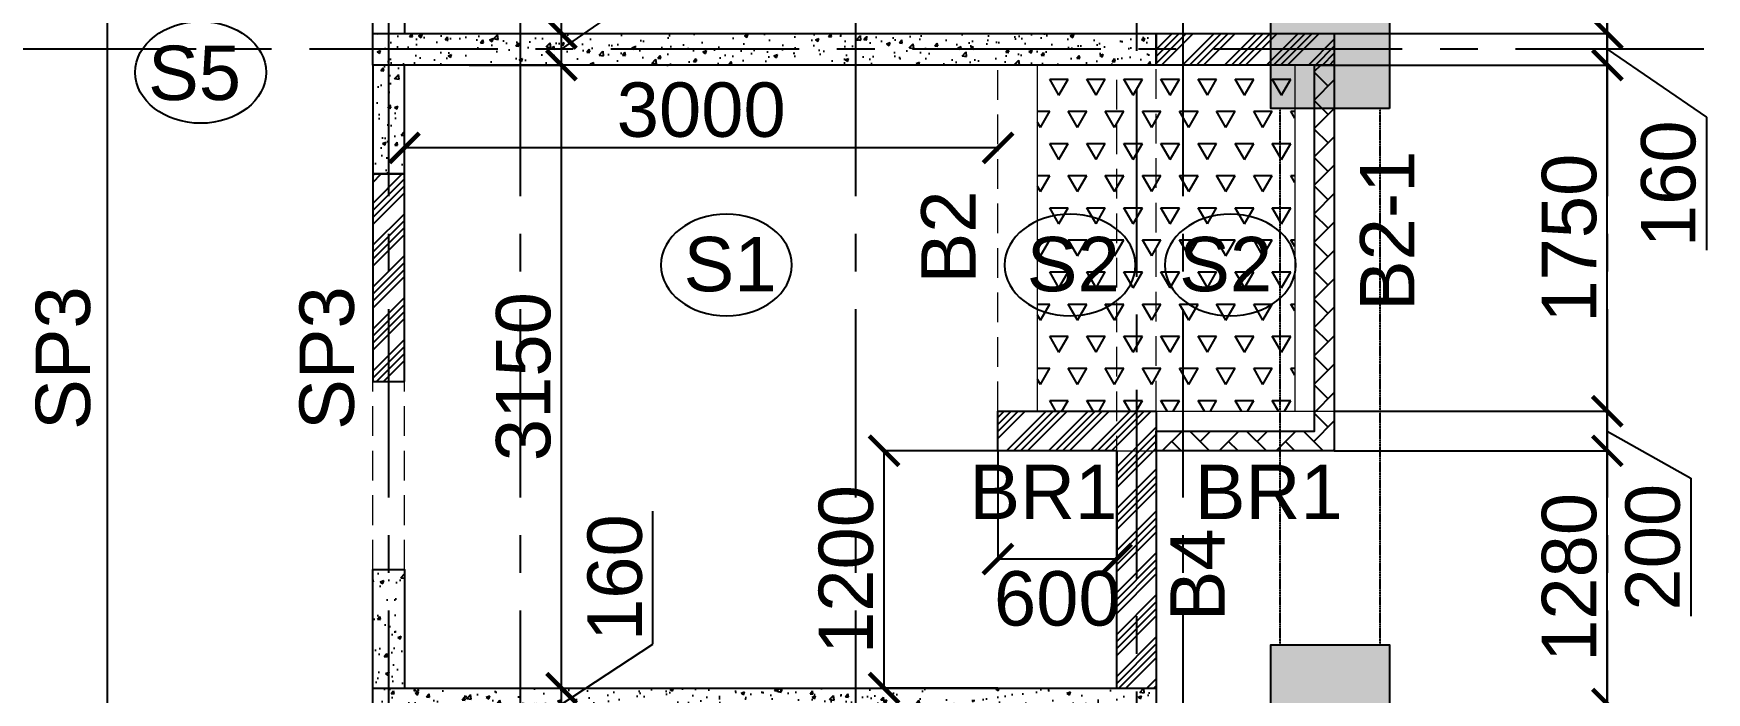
# Model space of a CAD drawing. Header units: inches. Extents: x 278200 to 407749, y -182622 to -96622.
# Drawn here: x 358539 to 366996, y -124067 to -120735 of the extents above; entities that cross this region are included whole.
import ezdxf

# ---------------------------------------------------------------- set-up
doc = ezdxf.new("R2010")
doc.units = ezdxf.units.IN
doc.header["$MEASUREMENT"] = 0
for name, pattern in [('CENTER', [50.8, 31.75, -6.35, 6.35, -6.35]), ('DASHED2', [9.525, 6.35, -3.175]), ('Hidden', [3, 2, -1])]:
    doc.linetypes.add(name, pattern=pattern)
for name, color, linetype in [('160 R.C. WALL HAT', 8, 'Continuous'), ('160 R.C.WALL', 6, 'Continuous'), ('AR-Column', 40, 'Continuous'), ('AR-Hidden', 251, 'DASHED2'), ('BAL. PARAPET WALL', 4, 'Continuous'), ('BEAM TEXT', 4, 'Continuous'), ('DIM', 251, 'Continuous'), ('GRID', 8, 'CENTER'), ('NON S.WALL HATCH', 8, 'Continuous'), ('NON STRUC R.C.WALL', 6, 'Continuous'), ('NON.STRUC.R.C.WALLS', 1, 'Continuous'), ('PARAPET WALL', 4, 'Continuous'), ('SPANRAL BEAM', 3, 'Continuous'), ('SUNKEN', 8, 'Continuous')]:
    doc.layers.add(name, color=color, linetype=linetype)
for name, color, linetype, lineweight in [('BEAMS', 3, 'Continuous', 0), ('SLAB CIR', 1, 'Continuous', 25), ('SLAB TXT', 3, 'Continuous', 0)]:
    doc.layers.add(name, color=color, linetype=linetype, lineweight=lineweight)
doc.styles.add('T200', font='sanss___.ttf', dxfattribs={"height": 275})
doc.styles.add('T300', font='sanss___.ttf', dxfattribs={"height": 350})
doc.dimstyles.new('T 200', dxfattribs={"dimtxt": 275, "dimasz": 150, "dimexe": 1, "dimexo": 0, "dimgap": 50, "dimtad": 1, "dimdec": 0, "dimrnd": 5, "dimdsep": 46, "dimtxsty": 'T200', "dimblk": 'ARCHTICK', "dimcen": 2.5, "dimdle": 1, "dimclrd": 5, "dimclre": 253, "dimclrt": 1, "dimadec": 0, "dimazin": 0, "dimtfac": 1, "dimtdec": 0, "dimtmove": 2, "dimatfit": 3, "dimfxl": 0, "dimarcsym": 0})
pattern_1 = [(45, (2626358.34, -227125.94), (-106.066017, 106.066017), []), (45, (2626393.7, -227125.94), (-106.066017, 106.066017), []), (45, (2626429.05, -227125.94), (-106.066017, 106.066017), []), (45, (2626464.41, -227125.94), (-106.066017, 106.066017), [])]
pattern_2 = [(50, (2464819.82, 125850.9), (179.315046, -15.688034), [18.75, -206.25]), (355, (2464819.82, 125850.9), (-34.687833, 188.048033), [15, -165]), (100.451444, (2464834.76, 125849.6), (144.627212, 172.359998), [15.935048, -175.285528]), (46.1842, (2464819.82, 125900.9), (266.810333, -41.37982), [28.125, -309.375]), (96.635635, (2464842.05, 125897.46), (233.665486, 243.52965), [23.902586, -262.92844]), (351.184164, (2464819.82, 125900.9), (233.665486, 243.52965), [22.5, -247.5]), (21, (2464844.82, 125888.4), (149.226763, -100.654723), [18.75, -206.25]), (326, (2464844.82, 125888.4), (60.828833, 181.287511), [15, -165]), (71.451445, (2464857.25, 125880.02), (210.055594, 80.632788), [15.935047, -175.285528]), (37.5, (2464819.816, 125850.906), (3.0399638, 83.2234635), [0, -163, 0, -167.5, 0, -165.625]), (7.5, (2464819.82, 125850.91), (65.7673844, 98.602928), [0, -95.5, 0, -159.25, 0, -63.125]), (327.5, (2464764.066, 125850.906), (133.455609, -5.638718), [0, -62.5, 0, -195, 0, -258.75]), (317.5, (2464739.07, 125850.91), (145.7965423, 25.0262456), [0, -81.25, 0, -129.5, 0, -183.75])]

# ---------------------------------------------------------------- blocks, each defined once
blk = doc.blocks.new('_ARCHTICK')
at = {"color": 0, "linetype": 'ByBlock', "const_width": 0.15}
blk.add_lwpolyline([(-0.5, -0.5), (0.5, 0.5)], dxfattribs=at)
blk = doc.blocks.new('*D315')
at = {"layer": 'Defpoints', "color": 0}
for p in [(360875.1, -124044.9, 14.7), (361208, -124044.9), (360999.3, -124204.9, 14.7)]:
    blk.add_point(p, dxfattribs=at)
at = {"layer": 'DIM', "color": 5, "lineweight": -2}
for p, q in [((361670.5, -123822), (361670.5, -123149.8)), ((361208, -124124.9), (361670.5, -123822)), ((361208, -124205.9), (361208, -124043.9))]:
    blk.add_line(p, q, dxfattribs=at)
at = {"layer": 'DIM', "color": 253, "lineweight": -2}
for p, q in [((360875.1, -124044.9), (361209, -124044.9)), ((360999.3, -124204.9), (361209, -124204.9))]:
    blk.add_line(p, q, dxfattribs=at)
at = {"layer": 'DIM', "color": 5, "lineweight": -2, "xscale": 150, "yscale": 150, "zscale": 150}
for p, rotation in [((361208, -124044.9), 90), ((361208, -124204.9), 270)]:
    blk.add_blockref('_ARCHTICK', p, dxfattribs=dict(at, rotation=rotation))
at = {"layer": 'DIM', "color": 1, "insert": (361478.7, -123485.9), "char_height": 275, "attachment_point": 5, "rotation": 90, "style": 'T200'}
blk.add_mtext('160', dxfattribs=at)
blk = doc.blocks.new('*D316')
at = {"layer": 'Defpoints', "color": 0}
for p in [(360741.8, -120894.9, 14.7), (361208, -120894.9), (360875.1, -124044.9, 14.7)]:
    blk.add_point(p, dxfattribs=at)
at = {"layer": 'DIM', "color": 253, "lineweight": -2}
for p, q in [((360741.8, -120894.9), (361209, -120894.9)), ((360875.1, -124044.9), (361209, -124044.9))]:
    blk.add_line(p, q, dxfattribs=at)
at = {"layer": 'DIM', "color": 5, "lineweight": -2}
blk.add_line((361208, -124045.9), (361208, -120893.9), dxfattribs=at)
at = {"layer": 'DIM', "color": 5, "lineweight": -2, "xscale": 150, "yscale": 150, "zscale": 150}
for p, rotation in [((361208, -120894.9), 90), ((361208, -124044.9), 270)]:
    blk.add_blockref('_ARCHTICK', p, dxfattribs=dict(at, rotation=rotation))
at = {"layer": 'DIM', "color": 1, "insert": (361016.2, -122469.9), "char_height": 275, "attachment_point": 5, "rotation": 90, "style": 'T200'}
blk.add_mtext('3150', dxfattribs=at)
blk = doc.blocks.new('*D317')
at = {"layer": 'Defpoints', "color": 0}
for p in [(360730.7, -120734.9, 14.7), (361208, -120734.9), (360741.8, -120894.9, 14.7)]:
    blk.add_point(p, dxfattribs=at)
at = {"layer": 'DIM', "color": 5, "lineweight": -2}
for p, q in [((361591, -120550.6), (361591, -119878.3)), ((361208, -120814.9), (361591, -120550.6)), ((361208, -120895.9), (361208, -120733.9))]:
    blk.add_line(p, q, dxfattribs=at)
at = {"layer": 'DIM', "color": 253, "lineweight": -2}
for p, q in [((360730.7, -120734.9), (361209, -120734.9)), ((360741.8, -120894.9), (361209, -120894.9))]:
    blk.add_line(p, q, dxfattribs=at)
at = {"layer": 'DIM', "color": 5, "lineweight": -2, "xscale": 150, "yscale": 150, "zscale": 150}
for p, rotation in [((361208, -120734.9), 90), ((361208, -120894.9), 270)]:
    blk.add_blockref('_ARCHTICK', p, dxfattribs=dict(at, rotation=rotation))
at = {"layer": 'DIM', "color": 1, "insert": (361399.1, -120214.4), "char_height": 275, "attachment_point": 5, "rotation": 90, "style": 'T200'}
blk.add_mtext('160', dxfattribs=at)
blk = doc.blocks.new('*D318')
at = {"layer": 'Defpoints', "color": 0}
for p in [(361139.6, -117584.9), (361208, -117584.9), (360730.7, -120734.9, 14.7)]:
    blk.add_point(p, dxfattribs=at)
at = {"layer": 'DIM', "color": 253, "lineweight": -2}
for p, q in [((361139.6, -117584.9), (361209, -117584.9)), ((360730.7, -120734.9), (361209, -120734.9))]:
    blk.add_line(p, q, dxfattribs=at)
at = {"layer": 'DIM', "color": 5, "lineweight": -2}
blk.add_line((361208, -120735.9), (361208, -117583.9), dxfattribs=at)
at = {"layer": 'DIM', "color": 5, "lineweight": -2, "xscale": 150, "yscale": 150, "zscale": 150}
for p, rotation in [((361208, -117584.9), 90), ((361208, -120734.9), 270)]:
    blk.add_blockref('_ARCHTICK', p, dxfattribs=dict(at, rotation=rotation))
at = {"layer": 'DIM', "color": 1, "insert": (361016.2, -119159.9), "char_height": 275, "attachment_point": 5, "rotation": 90, "style": 'T200'}
blk.add_mtext('3150', dxfattribs=at)
blk = doc.blocks.new('*D363')
at = {"layer": 'Defpoints', "color": 0}
for p in [(358838.4, -111904.9, 29.5), (358913, -111904.9), (358753.1, -126413.5, 14.7)]:
    blk.add_point(p, dxfattribs=at)
at = {"layer": 'DIM', "color": 253, "lineweight": -2}
for p, q in [((358838.4, -111904.9), (358914, -111904.9)), ((358753.1, -126413.5), (358914, -126413.5))]:
    blk.add_line(p, q, dxfattribs=at)
at = {"layer": 'DIM', "color": 5, "lineweight": -2}
blk.add_line((358913, -126414.5), (358913, -111903.9), dxfattribs=at)
at = {"layer": 'DIM', "color": 5, "lineweight": -2, "xscale": 150, "yscale": 150, "zscale": 150}
for p, rotation in [((358913, -111904.9), 90), ((358913, -126413.5), 270)]:
    blk.add_blockref('_ARCHTICK', p, dxfattribs=dict(at, rotation=rotation))
at = {"layer": 'DIM', "color": 1, "insert": (358721.4, -119159.2), "char_height": 275, "attachment_point": 5, "rotation": 90, "style": 'T200'}
blk.add_mtext('14510', dxfattribs=at)
blk = doc.blocks.new('*D407')
at = {"layer": 'Defpoints', "color": 0}
for p in [(366102.4, -124124.9, 14.7), (366494.3, -124124.9), (365114.3, -125404.9, 14.7)]:
    blk.add_point(p, dxfattribs=at)
at = {"layer": 'DIM', "color": 253, "lineweight": -2}
for p, q in [((366102.4, -124124.9), (366495.3, -124124.9)), ((365114.3, -125404.9), (366495.3, -125404.9))]:
    blk.add_line(p, q, dxfattribs=at)
at = {"layer": 'DIM', "color": 5, "lineweight": -2}
blk.add_line((366494.3, -125405.9), (366494.3, -124123.9), dxfattribs=at)
at = {"layer": 'DIM', "color": 5, "lineweight": -2, "xscale": 150, "yscale": 150, "zscale": 150}
for p, rotation in [((366494.3, -124124.9), 90), ((366494.3, -125404.9), 270)]:
    blk.add_blockref('_ARCHTICK', p, dxfattribs=dict(at, rotation=rotation))
at = {"layer": 'DIM', "color": 1, "insert": (366302.6, -124764.9), "char_height": 275, "attachment_point": 5, "rotation": 90, "style": 'T200'}
blk.add_mtext('1280', dxfattribs=at)
blk = doc.blocks.new('*D408')
at = {"layer": 'Defpoints', "color": 0}
for p in [(365114.3, -122844.9, 14.7), (366494.3, -122844.9), (366102.4, -124124.9, 14.7)]:
    blk.add_point(p, dxfattribs=at)
at = {"layer": 'DIM', "color": 253, "lineweight": -2}
for p, q in [((365114.3, -122844.9), (366495.3, -122844.9)), ((366102.4, -124124.9), (366495.3, -124124.9))]:
    blk.add_line(p, q, dxfattribs=at)
at = {"layer": 'DIM', "color": 5, "lineweight": -2}
blk.add_line((366494.3, -124125.9), (366494.3, -122843.9), dxfattribs=at)
at = {"layer": 'DIM', "color": 5, "lineweight": -2, "xscale": 150, "yscale": 150, "zscale": 150}
for p, rotation in [((366494.3, -122844.9), 90), ((366494.3, -124124.9), 270)]:
    blk.add_blockref('_ARCHTICK', p, dxfattribs=dict(at, rotation=rotation))
at = {"layer": 'DIM', "color": 1, "insert": (366302.6, -123484.9), "char_height": 275, "attachment_point": 5, "rotation": 90, "style": 'T200'}
blk.add_mtext('1280', dxfattribs=at)
blk = doc.blocks.new('*D409')
at = {"layer": 'Defpoints', "color": 0}
for p in [(365114.3, -122644.9, 14.7), (366494.3, -122644.9), (365114.3, -122844.9, 14.7)]:
    blk.add_point(p, dxfattribs=at)
at = {"layer": 'DIM', "color": 253, "lineweight": -2}
for p, q in [((365114.3, -122644.9), (366495.3, -122644.9)), ((365114.3, -122844.9), (366495.3, -122844.9))]:
    blk.add_line(p, q, dxfattribs=at)
at = {"layer": 'DIM', "color": 5, "lineweight": -2}
for p, q in [((366494.3, -122845.9), (366494.3, -122643.9)), ((366494.3, -122744.9), (366916.6, -122983.2)), ((366916.6, -122983.2), (366916.6, -123681.5))]:
    blk.add_line(p, q, dxfattribs=at)
at = {"layer": 'DIM', "color": 5, "lineweight": -2, "xscale": 150, "yscale": 150, "zscale": 150}
for p, rotation in [((366494.3, -122644.9), 90), ((366494.3, -122844.9), 270)]:
    blk.add_blockref('_ARCHTICK', p, dxfattribs=dict(at, rotation=rotation))
at = {"layer": 'DIM', "color": 1, "insert": (366724.9, -123332.3), "char_height": 275, "attachment_point": 5, "rotation": 90, "style": 'T200'}
blk.add_mtext('200', dxfattribs=at)
blk = doc.blocks.new('*D410')
at = {"layer": 'Defpoints', "color": 0}
for p in [(365114.3, -120894.9, 14.7), (366494.3, -120894.9), (365114.3, -122644.9, 14.7)]:
    blk.add_point(p, dxfattribs=at)
at = {"layer": 'DIM', "color": 253, "lineweight": -2}
for p, q in [((365114.3, -120894.9), (366495.3, -120894.9)), ((365114.3, -122644.9), (366495.3, -122644.9))]:
    blk.add_line(p, q, dxfattribs=at)
at = {"layer": 'DIM', "color": 5, "lineweight": -2}
blk.add_line((366494.3, -122645.9), (366494.3, -120893.9), dxfattribs=at)
at = {"layer": 'DIM', "color": 5, "lineweight": -2, "xscale": 150, "yscale": 150, "zscale": 150}
for p, rotation in [((366494.3, -120894.9), 90), ((366494.3, -122644.9), 270)]:
    blk.add_blockref('_ARCHTICK', p, dxfattribs=dict(at, rotation=rotation))
at = {"layer": 'DIM', "color": 1, "insert": (366302.6, -121769.9), "char_height": 275, "attachment_point": 5, "rotation": 90, "style": 'T200'}
blk.add_mtext('1750', dxfattribs=at)
blk = doc.blocks.new('*D411')
at = {"layer": 'Defpoints', "color": 0}
for p in [(365114.3, -120734.9, 14.7), (366494.3, -120734.9), (365114.3, -120894.9, 14.7)]:
    blk.add_point(p, dxfattribs=at)
at = {"layer": 'DIM', "color": 253, "lineweight": -2}
for p, q in [((365114.3, -120734.9), (366495.3, -120734.9)), ((365114.3, -120894.9), (366495.3, -120894.9))]:
    blk.add_line(p, q, dxfattribs=at)
at = {"layer": 'DIM', "color": 5, "lineweight": -2}
for p, q in [((366494.3, -120895.9), (366494.3, -120733.9)), ((366494.3, -120814.9), (366995.8, -121158.8)), ((366995.8, -121158.8), (366995.8, -121831))]:
    blk.add_line(p, q, dxfattribs=at)
at = {"layer": 'DIM', "color": 5, "lineweight": -2, "xscale": 150, "yscale": 150, "zscale": 150}
for p, rotation in [((366494.3, -120734.9), 90), ((366494.3, -120894.9), 270)]:
    blk.add_blockref('_ARCHTICK', p, dxfattribs=dict(at, rotation=rotation))
at = {"layer": 'DIM', "color": 1, "insert": (366804, -121494.9), "char_height": 275, "attachment_point": 5, "rotation": 90, "style": 'T200'}
blk.add_mtext('160', dxfattribs=at)
blk = doc.blocks.new('*D412')
at = {"layer": 'Defpoints', "color": 0}
for p in [(365114.3, -118984.9, 14.7), (366494.3, -118984.9), (365114.3, -120734.9, 14.7)]:
    blk.add_point(p, dxfattribs=at)
at = {"layer": 'DIM', "color": 253, "lineweight": -2}
for p, q in [((365114.3, -118984.9), (366495.3, -118984.9)), ((365114.3, -120734.9), (366495.3, -120734.9))]:
    blk.add_line(p, q, dxfattribs=at)
at = {"layer": 'DIM', "color": 5, "lineweight": -2}
blk.add_line((366494.3, -120735.9), (366494.3, -118983.9), dxfattribs=at)
at = {"layer": 'DIM', "color": 5, "lineweight": -2, "xscale": 150, "yscale": 150, "zscale": 150}
for p, rotation in [((366494.3, -118984.9), 90), ((366494.3, -120734.9), 270)]:
    blk.add_blockref('_ARCHTICK', p, dxfattribs=dict(at, rotation=rotation))
at = {"layer": 'DIM', "color": 1, "insert": (366302.6, -119859.9), "char_height": 275, "attachment_point": 5, "rotation": 90, "style": 'T200'}
blk.add_mtext('1750', dxfattribs=at)
blk = doc.blocks.new('*D422')
at = {"layer": 'Defpoints', "color": 0}
for p in [(363414.3, -122844.9, 14.7), (364014.3, -122844.9, 14.7), (363414.3, -123392.4)]:
    blk.add_point(p, dxfattribs=at)
at = {"layer": 'DIM', "color": 253, "lineweight": -2}
for p, q in [((363414.3, -122844.9), (363414.3, -123393.4)), ((364014.3, -122844.9), (364014.3, -123393.4))]:
    blk.add_line(p, q, dxfattribs=at)
at = {"layer": 'DIM', "color": 5, "lineweight": -2}
blk.add_line((364015.3, -123392.4), (363413.3, -123392.4), dxfattribs=at)
at = {"layer": 'DIM', "color": 5, "lineweight": -2, "xscale": 150, "yscale": 150, "zscale": 150, "rotation": 180}
blk.add_blockref('_ARCHTICK', (363414.3, -123392.4), dxfattribs=at)
at = {"layer": 'DIM', "color": 5, "lineweight": -2, "xscale": 150, "yscale": 150, "zscale": 150}
blk.add_blockref('_ARCHTICK', (364014.3, -123392.4), dxfattribs=at)
at = {"layer": 'DIM', "color": 1, "insert": (363714.3, -123592.7), "char_height": 275, "attachment_point": 5, "style": 'T200'}
blk.add_mtext('600', dxfattribs=at)
blk = doc.blocks.new('*D423')
at = {"layer": 'Defpoints', "color": 0}
for p in [(360414.3, -121313.7), (360414.3, -121330.1, 14.7), (363414.3, -121330.1, 14.7)]:
    blk.add_point(p, dxfattribs=at)
at = {"layer": 'DIM', "color": 5, "lineweight": -2}
blk.add_line((363415.3, -121313.7), (360413.3, -121313.7), dxfattribs=at)
at = {"layer": 'DIM', "color": 253, "lineweight": -2}
for p, q in [((360414.3, -121330.1), (360414.3, -121312.7)), ((363414.3, -121330.1), (363414.3, -121312.7))]:
    blk.add_line(p, q, dxfattribs=at)
at = {"layer": 'DIM', "color": 5, "lineweight": -2, "xscale": 150, "yscale": 150, "zscale": 150, "rotation": 180}
blk.add_blockref('_ARCHTICK', (360414.3, -121313.7), dxfattribs=at)
at = {"layer": 'DIM', "color": 5, "lineweight": -2, "xscale": 150, "yscale": 150, "zscale": 150}
blk.add_blockref('_ARCHTICK', (363414.3, -121313.7), dxfattribs=at)
at = {"layer": 'DIM', "color": 1, "insert": (361914.3, -121121.9), "char_height": 275, "attachment_point": 5, "style": 'T200'}
blk.add_mtext('3000', dxfattribs=at)
blk = doc.blocks.new('*D770')
at = {"layer": 'Defpoints', "color": 0}
for p in [(362838.8, -122844.9), (363414.3, -122844.9), (363414.3, -124044.9, 14.7)]:
    blk.add_point(p, dxfattribs=at)
at = {"layer": 'DIM', "color": 253, "lineweight": -2}
for p, q in [((363414.3, -122844.9), (362837.8, -122844.9)), ((363414.3, -124044.9), (362837.8, -124044.9))]:
    blk.add_line(p, q, dxfattribs=at)
at = {"layer": 'DIM', "color": 5, "lineweight": -2}
blk.add_line((362838.8, -124045.9), (362838.8, -122843.9), dxfattribs=at)
at = {"layer": 'DIM', "color": 5, "lineweight": -2, "xscale": 150, "yscale": 150, "zscale": 150}
for p, rotation in [((362838.8, -122844.9), 90), ((362838.8, -124044.9), 270)]:
    blk.add_blockref('_ARCHTICK', p, dxfattribs=dict(at, rotation=rotation))
at = {"layer": 'DIM', "color": 1, "insert": (362647.2, -123444.9), "char_height": 275, "attachment_point": 5, "rotation": 90, "style": 'T200'}
blk.add_mtext('1200', dxfattribs=at)
blk = doc.blocks.new('A$C02A55DAE')
at = {"layer": 'NON S.WALL HATCH'}
h = blk.add_hatch(dxfattribs=at)
h.set_pattern_fill('SACNCR', color=256, scale=1000)
h.set_pattern_definition([(45, (-132245.64, 74440.45), (-66.29126, 66.29126), []), (45, (-132179.35, 74440.45), (-66.29126, 66.29126), [0, -93.75])])
h.paths.add_polyline_path([(80132.3, -21790), (79532.3, -21790), (79532.3, -21190), (80132.3, -21190)])
h.paths.add_polyline_path([(80132.3, -18480), (79532.3, -18480), (79532.3, -17880), (80132.3, -17880)])
h.paths.add_polyline_path([(80132.3, -15170), (79532.3, -15170), (79532.3, -14570), (80132.3, -14570)])
h.paths.add_polyline_path([(80132.3, -11940), (79532.3, -11940), (79532.3, -11680), (80132.3, -11680)])
at = {"layer": 'AR-Column', "color": 4, "elevation": -29.5}
for points in [[(80132.3, -15170), (79532.3, -15170), (79532.3, -14570), (80132.3, -14570)], [(80132.3, -18480), (79532.3, -18480), (79532.3, -17880), (80132.3, -17880)]]:
    blk.add_lwpolyline(points, close=True, dxfattribs=at)
at = {"layer": 'AR-Hidden', "ltscale": 0.009}
for p, q in [((79579.8, -17880, -29.5), (79579.8, -15170, -29.5)), ((80084.9, -17880, -29.5), (80084.9, -15170, -29.5))]:
    blk.add_line(p, q, dxfattribs=at)

msp = doc.modelspace()

# ---------------------------------------------------------------- hatches: boundary and pattern name
at = {"layer": '160 R.C. WALL HAT'}
h = msp.add_hatch(dxfattribs=at)
h.set_pattern_fill('AR-CONC', color=256, scale=25)
h.set_pattern_definition(pattern_2)
h.paths.add_polyline_path([(360254.3, -120894.9), (360254.3, -120734.9), (364214.3, -120734.9), (364214.3, -120894.9)])
h = msp.add_hatch(dxfattribs=at)
h.set_pattern_fill('AR-CONC', color=256, scale=25)
h.set_pattern_definition(pattern_2)
h.paths.add_polyline_path([(360414.3, -121444.9), (360254.3, -121444.9), (360254.3, -120894.9), (360414.3, -120894.9)])
h = msp.add_hatch(dxfattribs=at)
h.set_pattern_fill('AR-CONC', color=256, scale=25)
h.set_pattern_definition(pattern_2)
h.paths.add_polyline_path([(360254.3, -123444.9), (360414.3, -123444.9), (360414.3, -124044.9), (360254.3, -124044.9)])
h = msp.add_hatch(dxfattribs=at)
h.set_pattern_fill('AR-CONC', color=256, scale=25)
h.set_pattern_definition(pattern_2)
h.paths.add_polyline_path([(364214.3, -124044.9), (364214.3, -124204.9), (360254.3, -124204.9), (360254.3, -124044.9)])
at = {"layer": 'BAL. PARAPET WALL'}
h = msp.add_hatch(dxfattribs=at)
h.set_pattern_fill('AR-HBONE', color=256, style=0)
h.set_pattern_definition([(45, (-1840252.6, 375786.42), (1e-14, 143.684098), [304.8, -101.6]), (135, (-1840180.76, 375858.26), (1e-14, 143.684098), [304.8, -101.6])])
h.paths.add_polyline_path([(365014.3, -120894.9), (365114.3, -120894.9), (365114.3, -122844.9), (364214.3, -122844.9), (364214.3, -122744.9), (365014.3, -122744.9)])
at = {"layer": 'NON STRUC R.C.WALL'}
h = msp.add_hatch(dxfattribs=at)
h.set_pattern_fill('ANSI34', color=1, scale=200)
h.set_pattern_definition(pattern_1)
h.paths.add_polyline_path([(364214.3, -120894.9), (364214.3, -120734.9), (365114.3, -120734.9), (365114.3, -120894.9)])
h = msp.add_hatch(dxfattribs=at)
h.set_pattern_fill('ANSI34', color=1, scale=200)
h.set_pattern_definition(pattern_1)
h.paths.add_polyline_path([(360414.3, -122494.9), (360414.3, -121444.9), (360254.3, -121444.9), (360254.3, -122494.9)])
h = msp.add_hatch(dxfattribs=at)
h.set_pattern_fill('ANSI34', color=1, scale=200)
h.set_pattern_definition(pattern_1)
h.paths.add_polyline_path([(364014.3, -124044.9), (364014.3, -122844.9), (363414.3, -122844.9), (363414.3, -122644.9), (364214.3, -122644.9), (364214.3, -124044.9)])
at = {"layer": 'SUNKEN'}
h = msp.add_hatch(dxfattribs=at)
h.set_pattern_fill('TRIANG', color=256, scale=500)
h.set_pattern_definition([(60, (2581941.19, -332303.54), (-93.75, 162.379763), [93.75, -93.75]), (120, (2581941.19, -332303.54), (-187.5, 1e-07), [93.75, -93.75]), (0, (2581894.31, -332222.35), (93.75, 162.379763), [93.75, -93.75])])
h.paths.add_polyline_path([(364914.3, -122644.9), (363614.3, -122644.9), (363614.3, -120894.9), (364914.3, -120894.9)])

# ---------------------------------------------------------------- linework, layer by layer
at = {"layer": '160 R.C.WALL', "elevation": 14.7}
for points in [[(360254.3, -120734.9), (360254.3, -120184.9), (360414.3, -120184.9), (360414.3, -120734.9)], [(360254.3, -120894.9), (360254.3, -121444.9), (360414.3, -121444.9), (360414.3, -120894.9)], [(360254.3, -124044.9), (360254.3, -123444.9), (360414.3, -123444.9), (360414.3, -124044.9)]]:
    msp.add_lwpolyline(points, dxfattribs=at)
for points in [[(360254.3, -120894.9), (360254.3, -120734.9), (364214.3, -120734.9), (364214.3, -120894.9)], [(360254.3, -124204.9), (360254.3, -124044.9), (364214.3, -124044.9), (364214.3, -124204.9)]]:
    msp.add_lwpolyline(points, close=True, dxfattribs=at)
at = {"layer": 'BAL. PARAPET WALL', "elevation": 14.7}
msp.add_lwpolyline([(365014.3, -120894.9), (365114.3, -120894.9), (365114.3, -122844.9), (364214.3, -122844.9), (364214.3, -122744.9), (365014.3, -122744.9), (365014.3, -120894.9)], dxfattribs=at)
at = {"layer": 'BEAMS', "linetype": 'Hidden', "ltscale": 75}
for p, q in [((363414.3, -122644.9, 14.7), (363414.3, -120894.9, 14.7)), ((364014.3, -124044.9, 14.7), (364014.3, -120894.9, 14.7)), ((364214.3, -122640.7, 14.7), (364214.3, -120894.9, 14.7)), ((360254.3, -123444.9, 14.7), (360254.3, -121444.9, 14.7)), ((360414.3, -123444.9, 14.7), (360414.3, -121444.9, 14.7))]:
    msp.add_line(p, q, dxfattribs=at)
at = {"layer": 'BEAMS', "color": 4, "linetype": 'Continuous', "ltscale": 0.01}
for p, q in [((363614.3, -122644.9, 14.7), (363614.3, -120894.9, 14.7)), ((364914.3, -120894.9, 14.7), (364914.3, -122644.9, 14.7)), ((365114.3, -120894.9, 14.7), (365114.3, -122844.9, 14.7)), ((363414.3, -122644.9, 14.7), (365114.3, -122644.9, 14.7)), ((364214.3, -124044.9, 14.7), (364214.3, -122644.9, 14.7)), ((363414.3, -122844.9, 14.7), (365114.3, -122844.9, 14.7))]:
    msp.add_line(p, q, dxfattribs=at)
at = {"layer": 'GRID', "ltscale": 30}
for p, q in [((360334.3, -99268.8, 14.7), (360334.3, -130305.3, 14.7)), ((360999.3, -99268.8, 14.7), (360999.3, -130305.3, 14.7)), ((362694.3, -99268.8, 14.7), (362694.3, -130305.3, 14.7)), ((364349.3, -99268.8, 14.7), (364349.3, -130305.3, 14.7)), ((366494.3, -99268.8, 14.7), (366494.3, -130305.3, 14.7)), ((364114.3, -99677.2, 14.7), (364114.3, -130305.3, 14.7)), ((366982.1, -120814.9, 14.7), (280837.7, -120814.9, 14.7))]:
    msp.add_line(p, q, dxfattribs=at)
at = {"layer": 'NON.STRUC.R.C.WALLS', "elevation": 14.7}
for points in [[(364214.3, -120894.9), (364214.3, -120734.9), (365114.3, -120734.9), (365114.3, -120894.9)], [(360414.3, -122494.9), (360414.3, -121444.9), (360254.3, -121444.9), (360254.3, -122494.9)]]:
    msp.add_lwpolyline(points, close=True, dxfattribs=at)
msp.add_lwpolyline([(364014.3, -124044.9), (364014.3, -122844.9), (363414.3, -122844.9), (363414.3, -122644.9), (364214.3, -122644.9), (364214.3, -124044.9)], dxfattribs=at)
at = {"layer": 'PARAPET WALL'}
msp.add_line((363414.3, -122844.9, 14.7), (363414.3, -122644.9, 14.7), dxfattribs=at)
at = {"layer": 'SLAB CIR'}
msp.add_ellipse((359384.1, -120931.8), major_axis=(-331, 0), ratio=0.77685, dxfattribs=at)
at = {"layer": 'SLAB CIR', "extrusion": (0, 0, -1)}
for centre in [(362041.5, -121905.5, -0.7), (363778.6, -121905.5, -0.7), (364589.2, -121905.5, -0.7)]:
    msp.add_ellipse(centre, major_axis=(-331, 0), ratio=0.77685, dxfattribs=at)

# ---------------------------------------------------------------- block references
at = {"layer": 'DIM', "color": 1}
msp.add_blockref('A$C02A55DAE', (285260.7, -105944.9, 29.5), dxfattribs=at)

# ---------------------------------------------------------------- texts
at = {"layer": 'BEAM TEXT', "style": 'T300'}
for s, p in [('B2-1', (365519.3, -122138.3)), ('B2', (363301.1, -121998.7)), ('B4', (364560.5, -123707.1))]:
    msp.add_text(s, height=275, rotation=90, dxfattribs=at).set_placement(p)
for p in [(363269.8, -123190.1), (364409.3, -123190.1)]:
    msp.add_text('BR1', height=275, dxfattribs=at).set_placement(p)
at = {"layer": 'SLAB TXT', "style": 'T300'}
for s, p in [('S5', (359118.5, -121071.5)), ('S1', (361825.3, -122038.4)), ('S2', (363559.8, -122038.4)), ('S2', (364330.3, -122038.4))]:
    msp.add_text(s, height=275, dxfattribs=at).set_placement(p)
at = {"layer": 'SPANRAL BEAM', "style": 'T300'}
for p in [(358825.2, -122739.1), (360158.8, -122739.1)]:
    msp.add_text('SP3', height=275, rotation=90, dxfattribs=at).set_placement(p)

# ---------------------------------------------------------------- dimensions: what is measured, and where the dimension line sits
at = {"layer": 'DIM'}
for base, p1, p2, angle, picture, middle in [((358913, -111904.9), (358753.1, -126413.5, 14.7), (358838.4, -111904.9, 29.5), 90, '*D363', (358721.4, -119159.2)), ((361208, -117584.9), (360730.7, -120734.9, 14.7), (361139.6, -117584.9), 90, '*D318', (361016.2, -119159.9)), ((366494.3, -118984.9), (365114.3, -120734.9, 14.7), (365114.3, -118984.9, 14.7), 90, '*D412', (366302.6, -119859.9)), ((361208, -120894.9), (360875.1, -124044.9, 14.7), (360741.8, -120894.9, 14.7), 90, '*D316', (361016.2, -122469.9)), ((366494.3, -120894.9), (365114.3, -122644.9, 14.7), (365114.3, -120894.9, 14.7), 90, '*D410', (366302.6, -121769.9)), ((360414.3, -121313.7), (363414.3, -121330.1, 14.7), (360414.3, -121330.1, 14.7), 180, '*D423', (361914.3, -121121.9)), ((362838.8, -122844.9), (363414.3, -124044.9, 14.7), (363414.3, -122844.9), 90, '*D770', (362647.2, -123444.9)), ((366494.3, -122844.9), (366102.4, -124124.9, 14.7), (365114.3, -122844.9, 14.7), 90, '*D408', (366302.6, -123484.9)), ((366494.3, -124124.9), (365114.3, -125404.9, 14.7), (366102.4, -124124.9, 14.7), 90, '*D407', (366302.6, -124764.9))]:
    dim = msp.add_linear_dim(base=base, p1=p1, p2=p2, angle=angle, dimstyle='T 200', dxfattribs=at)
    dim.commit()
    dim.dimension.update_dxf_attribs({"geometry": picture, "text_midpoint": middle})
for base, p1, p2, picture, middle in [((361208, -120734.9), (360741.8, -120894.9, 14.7), (360730.7, -120734.9, 14.7), '*D317', (361591, -120500.6)), ((366494.3, -120734.9), (365114.3, -120894.9, 14.7), (365114.3, -120734.9, 14.7), '*D411', (366995.8, -121208.8)), ((366494.3, -122644.9), (365114.3, -122844.9, 14.7), (365114.3, -122644.9, 14.7), '*D409', (366916.6, -123033.2)), ((361208, -124044.9), (360999.3, -124204.9, 14.7), (360875.1, -124044.9, 14.7), '*D315', (361670.5, -123772))]:
    dim = msp.add_linear_dim(base=base, p1=p1, p2=p2, angle=90, dimstyle='T 200', override={"dimtmove": 1}, dxfattribs=at)
    dim.commit()
    dim.dimension.update_dxf_attribs({"geometry": picture, "text_midpoint": middle, "dimtype": 160})
dim = msp.add_linear_dim(base=(363414.3, -123392.4), p1=(364014.3, -122844.9, 14.7), p2=(363414.3, -122844.9, 14.7), angle=180, dimstyle='T 200', dxfattribs=at)
dim.commit()
dim.dimension.update_dxf_attribs({"geometry": '*D422', "text_midpoint": (363714.3, -123592.7), "dimtype": 160})

doc.saveas('drawing.dxf')
